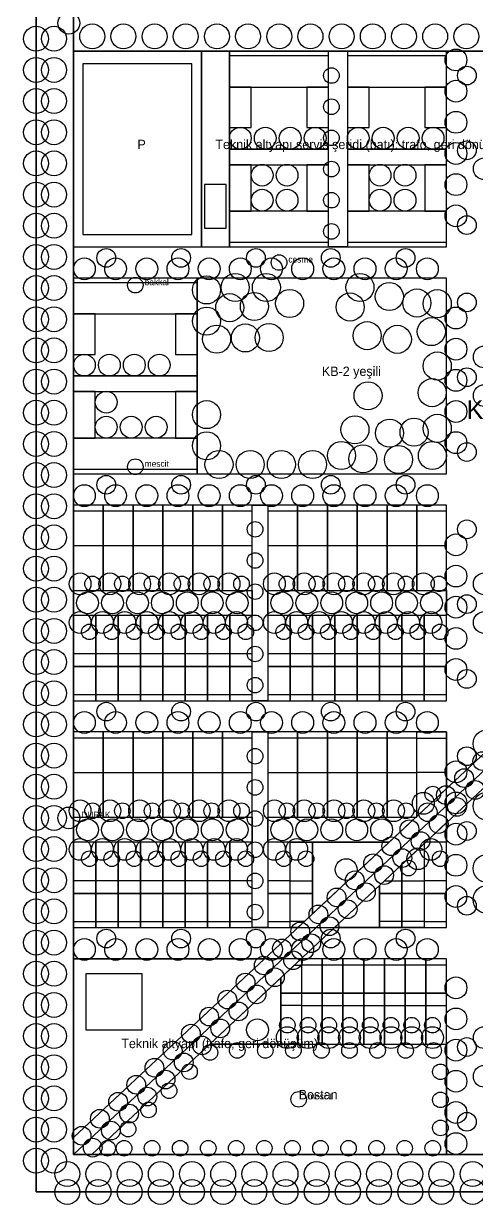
# Model space of a CAD drawing. Header units: metres. Extents: x -4 to 860, y -4 to 754.
# Drawn here: x -4 to 141.2, y -4 to 374.9 of the extents above; entities that cross this region are included whole.
import ezdxf

# ---------------------------------------------------------------- set-up
doc = ezdxf.new("R2010")
doc.units = ezdxf.units.M
for name, color, linetype in [('ADA_ORTAK', 82, 'Continuous'), ('AGAC', 94, 'Continuous'), ('BINA_T1', 34, 'Continuous'), ('BINA_T2', 24, 'Continuous'), ('BINA_T3', 14, 'Continuous'), ('CEP_YESIL', 63, 'Continuous'), ('DONATI_ARSA', 150, 'Continuous'), ('DONATI_BINA', 5, 'Continuous'), ('KOMSULUK_BIRIMI', 6, 'Continuous'), ('KOSE_EVI', 1, 'Continuous'), ('METIN', 7, 'Continuous'), ('PARSEL_T1', 32, 'Continuous'), ('PARSEL_T2', 32, 'Continuous'), ('PARSEL_T3', 32, 'Continuous'), ('SEMBOL', 1, 'Continuous'), ('SINIR', 7, 'Continuous'), ('T1_GENISLEME', 34, 'Continuous'), ('TEKNIK', 9, 'Continuous'), ('YESIL', 3, 'Continuous'), ('YOL_S1_CADDE', 8, 'Continuous'), ('YOL_S2', 9, 'Continuous'), ('YOL_S3_YAYA', 30, 'Continuous'), ('YOL_TOPLAYICI', 8, 'Continuous')]:
    doc.layers.add(name, color=color, linetype=linetype)

msp = doc.modelspace()

# ---------------------------------------------------------------- linework, layer by layer
at = {"layer": 'ADA_ORTAK'}
for points in [[(12, 185), (12, 193), (69.33, 193), (69.33, 185)], [(74.33, 185), (74.33, 193), (131.67, 193), (131.67, 185)], [(12, 112.2), (12, 120.2), (69.33, 120.2), (69.33, 112.2)], [(74.33, 112.2), (74.33, 120.2), (121.8, 120.2), (113.25, 112.2)], [(131.67, 112.2), (124.96, 112.2), (131.67, 118.48)]]:
    msp.add_lwpolyline(points, close=True, dxfattribs=at)
at = {"layer": 'AGAC'}
for centre, radius in [((0, 370), 4), ((5.75, 370), 4), ((18, 370.75), 4), ((28, 370.75), 4), ((38, 370.75), 4), ((48, 370.75), 4), ((58, 370.75), 4), ((68, 370.75), 4), ((78, 370.75), 4), ((88, 370.75), 4), ((98, 370.75), 4), ((108, 370.75), 4), ((118, 370.75), 4), ((128, 370.75), 4), ((138, 370.75), 4), ((0, 360), 4), ((5.75, 360), 4), ((134.67, 363.2), 3.5), ((94.73, 358.2), 2.5), ((138.17, 358.2), 3), ((134.67, 353.2), 3.5), ((0, 350), 4), ((5.75, 350), 4), ((94.73, 348.2), 2.5), ((134.67, 343.2), 3.5), ((0, 340), 4), ((5.75, 340), 4), ((65.5, 338.1), 3.5), ((73.5, 338.1), 3.5), ((81.5, 338.1), 3.5), ((89.5, 338.1), 3.5), ((103.33, 338.1), 3.5), ((111.33, 338.1), 3.5), ((119.33, 338.1), 3.5), ((127.33, 338.1), 3.5), ((94.73, 338.2), 2.5), ((138.17, 334.2), 3), ((0, 330), 4), ((5.75, 330), 4), ((134.67, 333.2), 3.5), ((72.5, 326.2), 3.5), ((80.5, 326.2), 3.5), ((94.73, 328.2), 2.5), ((110.33, 326.2), 3.5), ((118.33, 326.2), 3.5), ((143.77, 328.3), 3.5), ((134.67, 323.2), 3.5), ((0, 320), 4), ((5.75, 320), 4), ((72.5, 318.2), 3.5), ((80.5, 318.2), 3.5), ((94.73, 318.2), 2.5), ((110.33, 318.2), 3.5), ((118.33, 318.2), 3.5), ((134.67, 313.2), 3.5), ((0, 310), 4), ((5.75, 310), 4), ((94.73, 308.2), 2.5), ((138.17, 310.2), 3), ((0, 300), 4), ((5.75, 300), 4), ((15.5, 296.2), 3.5), ((22.5, 299.7), 3), ((25.5, 296.2), 3.5), ((35.5, 296.2), 3.5), ((45.5, 296.2), 3.5), ((46.5, 299.7), 3), ((55.5, 296.2), 3.5), ((65.5, 296.2), 3.5), ((70.5, 299.7), 3), ((75.5, 296.2), 3.5), ((85.5, 296.2), 3.5), ((94.5, 299.7), 3), ((95.5, 296.2), 3.5), ((105.5, 296.2), 3.5), ((115.5, 296.2), 3.5), ((118.5, 299.7), 3), ((125.5, 296.2), 3.5), ((0, 290), 4), ((5.75, 290), 4), ((54.67, 289.4), 4.5), ((63.87, 290.2), 4.5), ((73.87, 290.2), 4.5), ((103.87, 290.2), 4.5), ((113.3, 287.3), 4.5), ((62.1, 283.72), 4.5), ((70.02, 284.12), 4.5), ((81.32, 285.06), 4.5), ((100.71, 283.93), 4.5), ((122.14, 285.22), 4.5), ((128.67, 285), 4.5), ((138.17, 285.4), 3), ((0, 280), 4), ((5.75, 280), 4), ((54.67, 279.4), 4.5), ((126.76, 276.03), 4.5), ((134.67, 280.4), 3.5), ((57.9, 273.64), 4.5), ((67.13, 274), 4.5), ((74.75, 274.12), 4.5), ((106.19, 274.74), 4.5), ((115.86, 273.56), 4.5), ((0, 270), 4), ((5.75, 270), 4), ((134.67, 270.4), 3.5), ((128.67, 265), 4.5), ((143.77, 267.9), 3.5), ((15.5, 265.3), 3.5), ((23.5, 265.3), 3.5), ((31.5, 265.3), 3.5), ((39.5, 265.3), 3.5), ((0, 260), 4), ((5.75, 260), 4), ((134.67, 260.4), 3.5), ((138.17, 261.4), 3), ((106.47, 255.46), 4.5), ((127.03, 256.45), 4.5), ((143.77, 255.5), 3.5), ((0, 250), 4), ((5.75, 250), 4), ((22.5, 253.4), 3.5), ((54.67, 249.4), 4.5), ((134.67, 250.4), 3.5), ((22.5, 245.4), 3.5), ((30.5, 245.4), 3.5), ((38.5, 245.4), 3.5), ((102.27, 244.55), 4.5), ((113.36, 243.46), 4.5), ((121.23, 243.76), 4.5), ((128.67, 245), 4.5), ((0, 240), 4), ((5.75, 240), 4), ((54.67, 239.4), 4.5), ((134.67, 240.4), 3.5), ((97.94, 236.28), 4.5), ((104.81, 235.19), 4.5), ((116.23, 234.98), 4.5), ((127.1, 236.26), 4.5), ((138.17, 237.4), 3), ((58.67, 233.4), 4.5), ((68.67, 233.4), 4.5), ((78.67, 233.4), 4.5), ((88.67, 233.4), 4.5), ((0, 230), 4), ((5.75, 230), 4), ((22.5, 226.9), 3), ((46.5, 226.9), 3), ((70.5, 226.9), 3), ((94.5, 226.9), 3), ((118.5, 226.9), 3), ((0, 220), 4), ((5.75, 220), 4), ((15.5, 223.4), 3.5), ((25.5, 223.4), 3.5), ((35.5, 223.4), 3.5), ((45.5, 223.4), 3.5), ((55.5, 223.4), 3.5), ((65.5, 223.4), 3.5), ((75.5, 223.4), 3.5), ((85.5, 223.4), 3.5), ((95.5, 223.4), 3.5), ((105.5, 223.4), 3.5), ((115.5, 223.4), 3.5), ((125.5, 223.4), 3.5), ((0, 210), 4), ((5.75, 210), 4), ((70.23, 212.6), 2.5), ((138.17, 212.6), 3), ((134.67, 207.6), 3.5), ((70.23, 202.6), 2.5), ((0, 200), 4), ((5.75, 200), 4), ((134.67, 197.6), 3.5), ((14.1, 195.1), 3.5), ((18.1, 195.1), 2.5), ((23.66, 195.1), 3.5), ((27.66, 195.1), 2.5), ((33.21, 195.1), 3.5), ((37.21, 195.1), 2.5), ((42.77, 195.1), 3.5), ((46.77, 195.1), 2.5), ((52.32, 195.1), 3.5), ((56.32, 195.1), 2.5), ((61.88, 195.1), 3.5), ((65.88, 195.1), 2.5), ((76.43, 195.1), 3.5), ((80.43, 195.1), 2.5), ((85.99, 195.1), 3.5), ((89.99, 195.1), 2.5), ((95.54, 195.1), 3.5), ((99.54, 195.1), 2.5), ((105.1, 195.1), 3.5), ((109.1, 195.1), 2.5), ((114.66, 195.1), 3.5), ((118.66, 195.1), 2.5), ((124.21, 195.1), 3.5), ((129.21, 195.1), 2.5), ((143.77, 195.1), 3.5), ((0, 190), 4), ((5.75, 190), 4), ((70.23, 192.6), 2.5), ((16.5, 189), 3.5), ((24.5, 189), 3.5), ((32.5, 189), 3.5), ((40.5, 189), 3.5), ((48.5, 189), 3.5), ((56.5, 189), 3.5), ((64.5, 189), 3.5), ((78.83, 189), 3.5), ((86.83, 189), 3.5), ((94.83, 189), 3.5), ((102.83, 189), 3.5), ((110.83, 189), 3.5), ((118.83, 189), 3.5), ((126.83, 189), 3.5), ((134.67, 187.6), 3.5), ((138.17, 188.6), 3), ((14.1, 182.7), 3.5), ((21.27, 182.7), 3.5), ((28.43, 182.7), 3.5), ((35.6, 182.7), 3.5), ((42.77, 182.7), 3.5), ((49.93, 182.7), 3.5), ((57.1, 182.7), 3.5), ((64.27, 182.7), 3.5), ((76.43, 182.7), 3.5), ((83.6, 182.7), 3.5), ((90.77, 182.7), 3.5), ((97.93, 182.7), 3.5), ((105.1, 182.7), 3.5), ((112.27, 182.7), 3.5), ((119.43, 182.7), 3.5), ((126.6, 182.7), 3.5), ((143.77, 182.7), 3.5), ((0, 180), 4), ((5.75, 180), 4), ((17.1, 179.7), 2.5), ((24.27, 179.7), 2.5), ((31.43, 179.7), 2.5), ((38.6, 179.7), 2.5), ((45.77, 179.7), 2.5), ((52.93, 179.7), 2.5), ((60.1, 179.7), 2.5), ((67.27, 179.7), 2.5), ((70.23, 182.6), 2.5), ((79.43, 179.7), 2.5), ((86.6, 179.7), 2.5), ((93.77, 179.7), 2.5), ((100.93, 179.7), 2.5), ((108.1, 179.7), 2.5), ((115.27, 179.7), 2.5), ((122.43, 179.7), 2.5), ((129.6, 179.7), 2.5), ((134.67, 177.6), 3.5), ((70.23, 172.6), 2.5), ((0, 170), 4), ((5.75, 170), 4), ((134.67, 167.6), 3.5), ((138.17, 164.6), 3), ((0, 160), 4), ((5.75, 160), 4), ((70.23, 162.6), 2.5), ((22.5, 154.1), 3), ((46.5, 154.1), 3), ((70.5, 154.1), 3), ((94.5, 154.1), 3), ((118.5, 154.1), 3), ((0, 150), 4), ((5.75, 150), 4), ((15.5, 150.6), 3.5), ((25.5, 150.6), 3.5), ((35.5, 150.6), 3.5), ((45.5, 150.6), 3.5), ((55.5, 150.6), 3.5), ((65.5, 150.6), 3.5), ((75.5, 150.6), 3.5), ((85.5, 150.6), 3.5), ((95.5, 150.6), 3.5), ((105.5, 150.6), 3.5), ((115.5, 150.6), 3.5), ((125.5, 150.6), 3.5), ((144.67, 143.8), 4.5), ((0, 140), 4), ((5.75, 140), 4), ((70.23, 139.8), 2.5), ((138.17, 139.8), 3), ((143.13, 138.24), 3), ((134.67, 134.8), 3.5), ((0, 130), 4), ((5.75, 130), 4), ((137.29, 132.77), 3), ((70.23, 129.8), 2.5), ((127.21, 127.68), 2.5), ((131.44, 127.31), 3), ((140.84, 128.98), 3), ((14.1, 122.3), 3.5), ((23.66, 122.3), 3.5), ((33.21, 122.3), 3.5), ((42.77, 122.3), 3.5), ((52.32, 122.3), 3.5), ((61.88, 122.3), 3.5), ((76.43, 122.3), 3.5), ((85.99, 122.3), 3.5), ((95.54, 122.3), 3.5), ((105.1, 122.3), 3.5), ((114.66, 122.3), 3.5), ((124.21, 124.68), 3.5), ((134.67, 124.8), 3.5), ((135, 123.51), 3), ((144.67, 123.8), 4.5), ((0, 120), 4), ((5.75, 120), 4), ((18.1, 122.3), 2.5), ((27.66, 122.3), 2.5), ((37.21, 122.3), 2.5), ((46.77, 122.3), 2.5), ((56.32, 122.3), 2.5), ((65.88, 122.3), 2.5), ((70.23, 119.8), 2.5), ((80.43, 122.3), 2.5), ((89.99, 122.3), 2.5), ((99.54, 122.3), 2.5), ((109.1, 122.3), 2.5), ((118.66, 122.3), 2.5), ((125.6, 121.84), 3), ((16.5, 116.2), 3.5), ((24.5, 116.2), 3.5), ((32.5, 116.2), 3.5), ((40.5, 116.2), 3.5), ((48.5, 116.2), 3.5), ((56.5, 116.2), 3.5), ((64.5, 116.2), 3.5), ((78.83, 116.2), 3.5), ((86.83, 116.2), 3.5), ((94.83, 116.2), 3.5), ((102.83, 116.2), 3.5), ((110.83, 116.2), 3.5), ((119.76, 116.38), 3), ((129.15, 118.05), 3), ((134.67, 114.8), 3.5), ((138.17, 115.8), 3), ((0, 110), 4), ((5.75, 110), 4), ((113.92, 110.91), 3), ((123.31, 112.58), 3), ((14.1, 109.9), 3.5), ((21.27, 109.9), 3.5), ((28.43, 109.9), 3.5), ((35.6, 109.9), 3.5), ((42.77, 109.9), 3.5), ((49.93, 109.9), 3.5), ((57.1, 109.9), 3.5), ((64.27, 109.9), 3.5), ((70.23, 109.8), 2.5), ((76.43, 109.9), 3.5), ((83.6, 109.9), 3.5), ((117.47, 107.11), 3), ((122.43, 106.9), 3.5), ((126.6, 109.9), 3.5), ((17.1, 106.9), 2.5), ((24.27, 106.9), 2.5), ((31.43, 106.9), 2.5), ((38.6, 106.9), 2.5), ((45.77, 106.9), 2.5), ((52.93, 106.9), 2.5), ((60.1, 106.9), 2.5), ((67.27, 106.9), 2.5), ((79.43, 106.9), 2.5), ((86.6, 106.9), 2.5), ((99.47, 103.42), 3.5), ((108.08, 105.45), 3), ((119.43, 103.9), 2.5), ((129.6, 106.9), 2.5), ((134.67, 104.8), 3.5), ((144.67, 103.8), 4.5), ((0, 100), 4), ((5.75, 100), 4), ((70.23, 99.8), 2.5), ((102.23, 99.98), 3), ((111.63, 101.65), 3), ((105.79, 96.18), 3), ((96.39, 94.51), 3), ((134.67, 94.8), 3.5), ((138.17, 91.8), 3), ((144.67, 93.8), 4.5), ((0, 90), 4), ((5.75, 90), 4), ((70.23, 89.8), 2.5), ((90.55, 89.05), 3), ((99.94, 90.72), 3), ((94.1, 85.25), 3), ((0, 80), 4), ((5.75, 80), 4), ((22.5, 81.3), 3), ((46.5, 81.3), 3), ((70.5, 81.3), 3), ((84.71, 83.58), 3), ((94.5, 81.3), 3), ((118.5, 81.3), 3), ((15.5, 77.8), 3.5), ((25.5, 77.8), 3.5), ((35.5, 77.8), 3.5), ((45.5, 77.8), 3.5), ((55.5, 77.8), 3.5), ((65.5, 77.8), 3.5), ((75.5, 77.8), 3.5), ((78.87, 78.12), 3), ((85.5, 77.8), 3.5), ((88.26, 79.79), 3), ((95.5, 77.8), 3.5), ((105.5, 77.8), 3.5), ((115.5, 77.8), 3.5), ((125.5, 77.8), 3.5), ((82.42, 74.32), 3), ((0, 70), 4), ((5.75, 70), 4), ((73.02, 72.65), 3), ((67.18, 67.19), 3), ((76.58, 68.86), 3), ((134.67, 65.5), 3.5), ((61.34, 61.72), 3), ((70.74, 63.39), 3), ((0, 60), 4), ((5.75, 60), 4), ((64.89, 57.92), 3), ((55.5, 56.26), 3), ((134.67, 55.5), 3.5), ((0, 50), 4), ((5.75, 50), 4), ((49.66, 50.79), 3), ((59.05, 52.46), 3), ((70.99, 52), 3.5), ((80.58, 53.5), 2.5), ((87.23, 53.5), 2.5), ((93.88, 53.5), 2.5), ((100.53, 53.5), 2.5), ((107.17, 53.5), 2.5), ((113.82, 53.5), 2.5), ((120.47, 53.5), 2.5), ((127.12, 53.5), 2.5), ((53.21, 46.99), 3), ((80.58, 49.5), 3.5), ((87.23, 49.5), 3.5), ((93.88, 49.5), 3.5), ((100.53, 49.5), 3.5), ((107.17, 49.5), 3.5), ((113.82, 49.5), 3.5), ((120.47, 49.5), 3.5), ((127.12, 49.5), 3.5), ((138.17, 46.5), 3), ((143.77, 49.5), 3.5), ((43.81, 45.33), 3), ((55.78, 44.74), 2.5), ((64.52, 45.4), 2.5), ((73.52, 45.4), 2.5), ((82.52, 45.4), 2.5), ((91.52, 45.4), 2.5), ((100.52, 45.4), 2.5), ((109.52, 45.4), 2.5), ((118.52, 45.4), 2.5), ((127.52, 45.4), 2.5), ((134.67, 45.5), 3.5), ((0, 40), 4), ((5.75, 40), 4), ((37.97, 39.86), 3), ((47.37, 41.53), 3), ((41.53, 36.06), 3), ((49.21, 38.59), 2.5), ((129.67, 38.54), 2.5), ((134.67, 35.5), 3.5), ((143.77, 37.1), 3.5), ((32.13, 34.39), 3), ((42.64, 32.45), 2.5), ((0, 30), 4), ((5.75, 30), 4), ((26.29, 28.93), 3), ((35.68, 30.6), 3), ((129.67, 29.54), 2.5), ((29.84, 25.13), 3), ((36.06, 26.3), 2.5), ((134.67, 25.5), 3.5), ((0, 20), 4), ((5.75, 20), 4), ((20.45, 23.46), 3), ((129.67, 20.54), 2.5), ((138.17, 22.5), 3), ((14.61, 18), 3), ((24, 19.67), 3), ((29.49, 20.15), 2.5), ((134.67, 15.5), 3.5), ((18.16, 14.2), 3), ((22.92, 14), 2.5), ((28.21, 14), 2.5), ((37.21, 14), 2.5), ((46.21, 14), 2.5), ((55.21, 14), 2.5), ((64.21, 14), 2.5), ((73.21, 14), 2.5), ((82.21, 14), 2.5), ((91.21, 14), 2.5), ((100.21, 14), 2.5), ((109.21, 14), 2.5), ((118.21, 14), 2.5), ((127.21, 14), 2.5), ((0, 10), 4), ((5.75, 10), 4), ((10, 5.75), 4), ((20, 5.75), 4), ((30, 5.75), 4), ((40, 5.75), 4), ((50, 5.75), 4), ((60, 5.75), 4), ((70, 5.75), 4), ((80, 5.75), 4), ((90, 5.75), 4), ((100, 5.75), 4), ((110, 5.75), 4), ((120, 5.75), 4), ((130, 5.75), 4), ((140, 5.75), 4), ((10, 0), 4), ((20, 0), 4), ((30, 0), 4), ((40, 0), 4), ((50, 0), 4), ((60, 0), 4), ((70, 0), 4), ((80, 0), 4), ((90, 0), 4), ((100, 0), 4), ((110, 0), 4), ((120, 0), 4), ((130, 0), 4), ((140, 0), 4)]:
    msp.add_circle(centre, radius, dxfattribs=at)
at = {"layer": 'BINA_T1'}
for points in [[(19.17, 159.6), (19.17, 168.6), (12, 168.6), (12, 159.6)], [(26.33, 159.6), (26.33, 168.6), (19.17, 168.6), (19.17, 159.6)], [(33.5, 159.6), (33.5, 168.6), (26.33, 168.6), (26.33, 159.6)], [(40.67, 159.6), (40.67, 168.6), (33.5, 168.6), (33.5, 159.6)], [(47.83, 159.6), (47.83, 168.6), (40.67, 168.6), (40.67, 159.6)], [(55, 159.6), (55, 168.6), (47.83, 168.6), (47.83, 159.6)], [(62.17, 159.6), (62.17, 168.6), (55, 168.6), (55, 159.6)], [(69.33, 159.6), (69.33, 168.6), (62.17, 168.6), (62.17, 159.6)], [(81.5, 159.6), (81.5, 168.6), (74.33, 168.6), (74.33, 159.6)], [(88.67, 159.6), (88.67, 168.6), (81.5, 168.6), (81.5, 159.6)], [(95.83, 159.6), (95.83, 168.6), (88.67, 168.6), (88.67, 159.6)], [(103, 159.6), (103, 168.6), (95.83, 168.6), (95.83, 159.6)], [(110.17, 159.6), (110.17, 168.6), (103, 168.6), (103, 159.6)], [(117.33, 159.6), (117.33, 168.6), (110.17, 168.6), (110.17, 159.6)], [(124.5, 159.6), (124.5, 168.6), (117.33, 168.6), (117.33, 159.6)], [(131.67, 159.6), (131.67, 168.6), (124.5, 168.6), (124.5, 159.6)], [(19.17, 86.8), (19.17, 95.8), (12, 95.8), (12, 86.8)], [(26.33, 86.8), (26.33, 95.8), (19.17, 95.8), (19.17, 86.8)], [(33.5, 86.8), (33.5, 95.8), (26.33, 95.8), (26.33, 86.8)], [(40.67, 86.8), (40.67, 95.8), (33.5, 95.8), (33.5, 86.8)], [(47.83, 86.8), (47.83, 95.8), (40.67, 95.8), (40.67, 86.8)], [(55, 86.8), (55, 95.8), (47.83, 95.8), (47.83, 86.8)], [(62.17, 86.8), (62.17, 95.8), (55, 95.8), (55, 86.8)], [(69.33, 86.8), (69.33, 95.8), (62.17, 95.8), (62.17, 86.8)], [(81.5, 86.8), (81.5, 95.8), (74.33, 95.8), (74.33, 86.8)], [(81.5, 86.8), (81.5, 95.8), (88.67, 95.8), (88.67, 89.2), (86.1, 86.8)], [(110.17, 86.8), (110.17, 95.8), (117.33, 95.8), (117.33, 86.8)], [(117.33, 86.8), (117.33, 95.8), (124.5, 95.8), (124.5, 86.8)], [(131.67, 86.8), (131.67, 95.8), (124.5, 95.8), (124.5, 86.8)], [(85.13, 72.8), (85.13, 63.8), (78.48, 63.8), (78.48, 68.72), (82.84, 72.8)], [(91.78, 63.8), (91.78, 72.8), (85.13, 72.8), (85.13, 63.8)], [(98.43, 63.8), (98.43, 72.8), (91.78, 72.8), (91.78, 63.8)], [(105.07, 63.8), (105.07, 72.8), (98.43, 72.8), (98.43, 63.8)], [(111.72, 63.8), (111.72, 72.8), (105.07, 72.8), (105.07, 63.8)], [(118.37, 63.8), (118.37, 72.8), (111.72, 72.8), (111.72, 63.8)], [(125.02, 63.8), (125.02, 72.8), (118.37, 72.8), (118.37, 63.8)], [(131.67, 63.8), (131.67, 72.8), (125.02, 72.8), (125.02, 63.8)]]:
    msp.add_lwpolyline(points, close=True, dxfattribs=at)
at = {"layer": 'BINA_T2'}
for points in [[(21.56, 207.4), (21.56, 218.4), (12, 218.4), (12, 207.4)], [(31.11, 207.4), (31.11, 218.4), (21.56, 218.4), (21.56, 207.4)], [(40.67, 207.4), (40.67, 218.4), (31.11, 218.4), (31.11, 207.4)], [(50.22, 207.4), (50.22, 218.4), (40.67, 218.4), (40.67, 207.4)], [(59.78, 207.4), (59.78, 218.4), (50.22, 218.4), (50.22, 207.4)], [(69.33, 207.4), (69.33, 218.4), (59.78, 218.4), (59.78, 207.4)], [(83.89, 207.4), (83.89, 218.4), (74.33, 218.4), (74.33, 207.4)], [(93.44, 207.4), (93.44, 218.4), (83.89, 218.4), (83.89, 207.4)], [(103, 207.4), (103, 218.4), (93.44, 218.4), (93.44, 207.4)], [(112.56, 207.4), (112.56, 218.4), (103, 218.4), (103, 207.4)], [(122.11, 207.4), (122.11, 218.4), (112.56, 218.4), (112.56, 207.4)], [(131.67, 207.4), (131.67, 218.4), (122.11, 218.4), (122.11, 207.4)], [(21.56, 134.6), (21.56, 145.6), (12, 145.6), (12, 134.6)], [(31.11, 134.6), (31.11, 145.6), (21.56, 145.6), (21.56, 134.6)], [(40.67, 134.6), (40.67, 145.6), (31.11, 145.6), (31.11, 134.6)], [(50.22, 134.6), (50.22, 145.6), (40.67, 145.6), (40.67, 134.6)], [(59.78, 134.6), (59.78, 145.6), (50.22, 145.6), (50.22, 134.6)], [(69.33, 134.6), (69.33, 145.6), (59.78, 145.6), (59.78, 134.6)], [(83.89, 134.6), (83.89, 145.6), (74.33, 145.6), (74.33, 134.6)], [(93.44, 134.6), (93.44, 145.6), (83.89, 145.6), (83.89, 134.6)], [(103, 134.6), (103, 145.6), (93.44, 145.6), (93.44, 134.6)], [(112.56, 134.6), (112.56, 145.6), (103, 145.6), (103, 134.6)], [(122.11, 134.6), (122.11, 145.6), (112.56, 145.6), (112.56, 134.6)], [(122.11, 134.6), (122.11, 145.6), (131.67, 145.6), (131.67, 134.6)]]:
    msp.add_lwpolyline(points, close=True, dxfattribs=at)
at = {"layer": 'BINA_T3'}
for points in [[(93.83, 354.5), (93.83, 364.5), (62, 364.5), (62, 354.5)], [(131.67, 354.5), (131.67, 364.5), (99.83, 364.5), (99.83, 354.5)], [(69, 341.5), (69, 354.5), (62, 354.5), (62, 341.5)], [(93.83, 341.5), (93.83, 354.5), (86.83, 354.5), (86.83, 341.5)], [(106.83, 341.5), (106.83, 354.5), (99.83, 354.5), (99.83, 341.5)], [(131.67, 341.5), (131.67, 354.5), (124.67, 354.5), (124.67, 341.5)], [(93.83, 329.6), (93.83, 334.6), (62, 334.6), (62, 329.6)], [(131.67, 329.6), (131.67, 334.6), (99.83, 334.6), (99.83, 329.6)], [(69, 314.7), (69, 329.6), (62, 329.6), (62, 314.7)], [(93.83, 314.7), (93.83, 329.6), (86.83, 329.6), (86.83, 314.7)], [(106.83, 314.7), (106.83, 329.6), (99.83, 329.6), (99.83, 314.7)], [(131.67, 314.7), (131.67, 329.6), (124.67, 329.6), (124.67, 314.7)], [(93.83, 304.7), (93.83, 314.7), (62, 314.7), (62, 304.7)], [(131.67, 304.7), (131.67, 314.7), (99.83, 314.7), (99.83, 304.7)], [(51.67, 281.7), (51.67, 291.7), (12, 291.7), (12, 281.7)], [(19, 268.7), (19, 281.7), (12, 281.7), (12, 268.7)], [(51.67, 268.7), (51.67, 281.7), (44.67, 281.7), (44.67, 268.7)], [(51.67, 256.8), (51.67, 261.8), (12, 261.8), (12, 256.8)], [(19, 241.9), (19, 256.8), (12, 256.8), (12, 241.9)], [(51.67, 241.9), (51.67, 256.8), (44.67, 256.8), (44.67, 241.9)], [(51.67, 231.9), (51.67, 241.9), (12, 241.9), (12, 231.9)]]:
    msp.add_lwpolyline(points, close=True, dxfattribs=at)
at = {"layer": 'CEP_YESIL'}
for points in [[(113.25, 112.2), (88.67, 89.2), (88.67, 112.2)], [(95.67, 84.8), (110.17, 98.36), (110.17, 84.8)], [(55.69, 47.4), (78.48, 68.72), (78.48, 47.4)]]:
    msp.add_lwpolyline(points, close=True, dxfattribs=at)
at = {"layer": 'DONATI_ARSA'}
msp.add_lwpolyline([(53, 303.2), (53, 366), (12, 366), (12, 303.2)], close=True, dxfattribs=at)
at = {"layer": 'DONATI_BINA'}
for points in [[(50, 307.2), (50, 362), (15, 362), (15, 307.2)], [(61, 309.2), (61, 323.2), (54, 323.2), (54, 309.2)], [(34, 52), (34, 70), (16, 70), (16, 52)]]:
    msp.add_lwpolyline(points, close=True, dxfattribs=at)
at = {"layer": 'KOMSULUK_BIRIMI'}
for points in [[(12, 12), (390.38, 366), (391, 366), (391, 12)], [(12, 12), (12, 366), (390.38, 366)]]:
    msp.add_lwpolyline(points, close=True, dxfattribs=at)
at = {"layer": 'KOSE_EVI'}
for points in [[(81.5, 86.8), (81.5, 95.8), (88.67, 95.8), (88.67, 89.2), (86.1, 86.8)], [(85.13, 72.8), (85.13, 63.8), (78.48, 63.8), (78.48, 68.72), (82.84, 72.8)]]:
    msp.add_lwpolyline(points, close=True, dxfattribs=at)
at = {"layer": 'PARSEL_T1'}
for points in [[(19.17, 157.6), (19.17, 185), (12, 185), (12, 157.6)], [(26.33, 157.6), (26.33, 185), (19.17, 185), (19.17, 157.6)], [(33.5, 157.6), (33.5, 185), (26.33, 185), (26.33, 157.6)], [(40.67, 157.6), (40.67, 185), (33.5, 185), (33.5, 157.6)], [(47.83, 157.6), (47.83, 185), (40.67, 185), (40.67, 157.6)], [(55, 157.6), (55, 185), (47.83, 185), (47.83, 157.6)], [(62.17, 157.6), (62.17, 185), (55, 185), (55, 157.6)], [(69.33, 157.6), (69.33, 185), (62.17, 185), (62.17, 157.6)], [(81.5, 157.6), (81.5, 185), (74.33, 185), (74.33, 157.6)], [(88.67, 157.6), (88.67, 185), (81.5, 185), (81.5, 157.6)], [(95.83, 157.6), (95.83, 185), (88.67, 185), (88.67, 157.6)], [(103, 157.6), (103, 185), (95.83, 185), (95.83, 157.6)], [(110.17, 157.6), (110.17, 185), (103, 185), (103, 157.6)], [(117.33, 157.6), (117.33, 185), (110.17, 185), (110.17, 157.6)], [(124.5, 157.6), (124.5, 185), (117.33, 185), (117.33, 157.6)], [(131.67, 157.6), (131.67, 185), (124.5, 185), (124.5, 157.6)], [(19.17, 84.8), (19.17, 112.2), (12, 112.2), (12, 84.8)], [(26.33, 84.8), (26.33, 112.2), (19.17, 112.2), (19.17, 84.8)], [(33.5, 84.8), (33.5, 112.2), (26.33, 112.2), (26.33, 84.8)], [(40.67, 84.8), (40.67, 112.2), (33.5, 112.2), (33.5, 84.8)], [(47.83, 84.8), (47.83, 112.2), (40.67, 112.2), (40.67, 84.8)], [(55, 84.8), (55, 112.2), (47.83, 112.2), (47.83, 84.8)], [(62.17, 84.8), (62.17, 112.2), (55, 112.2), (55, 84.8)], [(69.33, 84.8), (69.33, 112.2), (62.17, 112.2), (62.17, 84.8)], [(81.5, 84.8), (81.5, 112.2), (74.33, 112.2), (74.33, 84.8)], [(81.5, 84.8), (81.5, 112.2), (88.67, 112.2), (88.67, 89.2), (83.96, 84.8)], [(124.5, 84.8), (117.33, 84.8), (117.33, 105.07), (124.5, 111.77)], [(131.67, 84.8), (131.67, 112.2), (124.5, 112.2), (124.5, 84.8)], [(117.33, 84.8), (110.17, 84.8), (110.17, 98.36), (117.33, 105.07)], [(85.13, 74.8), (85.13, 47.4), (78.48, 47.4), (78.48, 68.72), (84.98, 74.8)], [(91.78, 47.4), (91.78, 74.8), (85.13, 74.8), (85.13, 47.4)], [(98.43, 47.4), (98.43, 74.8), (91.78, 74.8), (91.78, 47.4)], [(105.07, 47.4), (105.07, 74.8), (98.43, 74.8), (98.43, 47.4)], [(111.72, 47.4), (111.72, 74.8), (105.07, 74.8), (105.07, 47.4)], [(118.37, 47.4), (118.37, 74.8), (111.72, 74.8), (111.72, 47.4)], [(125.02, 47.4), (125.02, 74.8), (118.37, 74.8), (118.37, 47.4)], [(131.67, 47.4), (131.67, 74.8), (125.02, 74.8), (125.02, 47.4)]]:
    msp.add_lwpolyline(points, close=True, dxfattribs=at)
at = {"layer": 'PARSEL_T2'}
for points in [[(21.56, 193), (21.56, 220.4), (12, 220.4), (12, 193)], [(31.11, 193), (31.11, 220.4), (21.56, 220.4), (21.56, 193)], [(40.67, 193), (40.67, 220.4), (31.11, 220.4), (31.11, 193)], [(50.22, 193), (50.22, 220.4), (40.67, 220.4), (40.67, 193)], [(59.78, 193), (59.78, 220.4), (50.22, 220.4), (50.22, 193)], [(69.33, 193), (69.33, 220.4), (59.78, 220.4), (59.78, 193)], [(83.89, 193), (83.89, 220.4), (74.33, 220.4), (74.33, 193)], [(93.44, 193), (93.44, 220.4), (83.89, 220.4), (83.89, 193)], [(103, 193), (103, 220.4), (93.44, 220.4), (93.44, 193)], [(112.56, 193), (112.56, 220.4), (103, 220.4), (103, 193)], [(122.11, 193), (122.11, 220.4), (112.56, 220.4), (112.56, 193)], [(131.67, 193), (131.67, 220.4), (122.11, 220.4), (122.11, 193)], [(21.56, 120.2), (21.56, 147.6), (12, 147.6), (12, 120.2)], [(31.11, 120.2), (31.11, 147.6), (21.56, 147.6), (21.56, 120.2)], [(40.67, 120.2), (40.67, 147.6), (31.11, 147.6), (31.11, 120.2)], [(50.22, 120.2), (50.22, 147.6), (40.67, 147.6), (40.67, 120.2)], [(59.78, 120.2), (59.78, 147.6), (50.22, 147.6), (50.22, 120.2)], [(69.33, 120.2), (69.33, 147.6), (59.78, 147.6), (59.78, 120.2)], [(83.89, 120.2), (83.89, 147.6), (74.33, 147.6), (74.33, 120.2)], [(93.44, 120.2), (93.44, 147.6), (83.89, 147.6), (83.89, 120.2)], [(103, 120.2), (103, 147.6), (93.44, 147.6), (93.44, 120.2)], [(112.56, 120.2), (112.56, 147.6), (103, 147.6), (103, 120.2)], [(122.11, 120.2), (122.11, 147.6), (112.56, 147.6), (112.56, 120.2)], [(122.11, 147.6), (131.67, 147.6), (131.67, 129.43), (122.11, 120.49)]]:
    msp.add_lwpolyline(points, close=True, dxfattribs=at)
at = {"layer": 'PARSEL_T3'}
for points in [[(93.83, 334.6), (93.83, 366), (62, 366), (62, 334.6)], [(131.67, 334.6), (131.67, 366), (99.83, 366), (99.83, 334.6)], [(93.83, 303.2), (93.83, 334.6), (62, 334.6), (62, 303.2)], [(131.67, 303.2), (131.67, 334.6), (99.83, 334.6), (99.83, 303.2)], [(51.67, 261.8), (51.67, 293.2), (12, 293.2), (12, 261.8)], [(51.67, 230.4), (51.67, 261.8), (12, 261.8), (12, 230.4)]]:
    msp.add_lwpolyline(points, close=True, dxfattribs=at)
at = {"layer": 'SEMBOL'}
for centre, radius in [((10.5, 375), 3.5), ((77.92, 298.2), 2.5), ((31.83, 290.93), 2.5), ((31.83, 232.67), 2.5), ((10.5, 120), 3.5), ((84.22, 29.7), 2.5)]:
    msp.add_circle(centre, radius, dxfattribs=at)
at = {"layer": 'SINIR'}
msp.add_lwpolyline([(800, 0), (800, 750), (0, 750), (0, 0)], close=True, dxfattribs=at)
at = {"layer": 'T1_GENISLEME'}
for points in [[(19.17, 168.6), (19.17, 172.6), (12, 172.6), (12, 168.6)], [(26.33, 168.6), (26.33, 172.6), (19.17, 172.6), (19.17, 168.6)], [(33.5, 168.6), (33.5, 172.6), (26.33, 172.6), (26.33, 168.6)], [(40.67, 168.6), (40.67, 172.6), (33.5, 172.6), (33.5, 168.6)], [(47.83, 168.6), (47.83, 172.6), (40.67, 172.6), (40.67, 168.6)], [(55, 168.6), (55, 172.6), (47.83, 172.6), (47.83, 168.6)], [(62.17, 168.6), (62.17, 172.6), (55, 172.6), (55, 168.6)], [(69.33, 168.6), (69.33, 172.6), (62.17, 172.6), (62.17, 168.6)], [(81.5, 168.6), (81.5, 172.6), (74.33, 172.6), (74.33, 168.6)], [(88.67, 168.6), (88.67, 172.6), (81.5, 172.6), (81.5, 168.6)], [(95.83, 168.6), (95.83, 172.6), (88.67, 172.6), (88.67, 168.6)], [(103, 168.6), (103, 172.6), (95.83, 172.6), (95.83, 168.6)], [(110.17, 168.6), (110.17, 172.6), (103, 172.6), (103, 168.6)], [(117.33, 168.6), (117.33, 172.6), (110.17, 172.6), (110.17, 168.6)], [(124.5, 168.6), (124.5, 172.6), (117.33, 172.6), (117.33, 168.6)], [(131.67, 168.6), (131.67, 172.6), (124.5, 172.6), (124.5, 168.6)], [(19.17, 95.8), (19.17, 99.8), (12, 99.8), (12, 95.8)], [(26.33, 95.8), (26.33, 99.8), (19.17, 99.8), (19.17, 95.8)], [(33.5, 95.8), (33.5, 99.8), (26.33, 99.8), (26.33, 95.8)], [(40.67, 95.8), (40.67, 99.8), (33.5, 99.8), (33.5, 95.8)], [(47.83, 95.8), (47.83, 99.8), (40.67, 99.8), (40.67, 95.8)], [(55, 95.8), (55, 99.8), (47.83, 99.8), (47.83, 95.8)], [(62.17, 95.8), (62.17, 99.8), (55, 99.8), (55, 95.8)], [(69.33, 95.8), (69.33, 99.8), (62.17, 99.8), (62.17, 95.8)], [(81.5, 95.8), (81.5, 99.8), (74.33, 99.8), (74.33, 95.8)], [(81.5, 95.8), (81.5, 99.8), (88.67, 99.8), (88.67, 95.8)], [(117.33, 99.8), (117.33, 95.8), (110.17, 95.8), (110.17, 98.36), (111.7, 99.8)], [(117.33, 95.8), (117.33, 99.8), (124.5, 99.8), (124.5, 95.8)], [(131.67, 95.8), (131.67, 99.8), (124.5, 99.8), (124.5, 95.8)], [(78.48, 59.8), (78.48, 63.8), (85.13, 63.8), (85.13, 59.8)], [(91.78, 59.8), (91.78, 63.8), (85.13, 63.8), (85.13, 59.8)], [(98.43, 59.8), (98.43, 63.8), (91.78, 63.8), (91.78, 59.8)], [(105.07, 59.8), (105.07, 63.8), (98.43, 63.8), (98.43, 59.8)], [(111.72, 59.8), (111.72, 63.8), (105.07, 63.8), (105.07, 59.8)], [(118.37, 59.8), (118.37, 63.8), (111.72, 63.8), (111.72, 59.8)], [(125.02, 59.8), (125.02, 63.8), (118.37, 63.8), (118.37, 59.8)], [(131.67, 59.8), (131.67, 63.8), (125.02, 63.8), (125.02, 59.8)]]:
    msp.add_lwpolyline(points, close=True, dxfattribs=at)
at = {"layer": 'TEKNIK'}
for points in [[(62, 303.2), (62, 366), (53, 366), (53, 303.2)], [(73.27, 74.8), (12, 17.48), (12, 74.8)]]:
    msp.add_lwpolyline(points, close=True, dxfattribs=at)
at = {"layer": 'YESIL'}
for points in [[(131.67, 230.4), (131.67, 293.2), (51.67, 293.2), (51.67, 230.4)], [(17.85, 12), (55.69, 47.4), (131.67, 47.4), (131.67, 12)]]:
    msp.add_lwpolyline(points, close=True, dxfattribs=at)
at = {"layer": 'YOL_S1_CADDE'}
msp.add_lwpolyline([(409, 12), (391, 12), (391, 366), (12, 366), (12, 384), (391, 384), (391, 738), (409, 738), (409, 384), (788, 384), (788, 366), (409, 366)], close=True, dxfattribs=at)
at = {"layer": 'YOL_S2'}
msp.add_lwpolyline([(141.67, 12), (131.67, 12), (131.67, 74.8), (12, 74.8), (12, 84.8), (131.67, 84.8), (131.67, 147.6), (12, 147.6), (12, 157.6), (131.67, 157.6), (131.67, 220.4), (12, 220.4), (12, 230.4), (131.67, 230.4), (131.67, 293.2), (12, 293.2), (12, 303.2), (131.67, 303.2), (131.67, 366), (141.67, 366)], dxfattribs=at)
at = {"layer": 'YOL_S3_YAYA'}
for points in [[(93.83, 303.2), (93.83, 366), (99.83, 366), (99.83, 303.2)], [(367.42, 350), (379.13, 350), (17.85, 12), (12, 12), (12, 17.48)], [(69.33, 157.6), (69.33, 220.4), (74.33, 220.4), (74.33, 157.6)], [(69.33, 84.8), (69.33, 147.6), (74.33, 147.6), (74.33, 84.8)]]:
    msp.add_lwpolyline(points, close=True, dxfattribs=at)
at = {"layer": 'YOL_TOPLAYICI'}
for points in [[(0, 0), (0, 750), (800, 750), (800, 0)], [(788, 738), (12, 738), (12, 12), (788, 12)]]:
    msp.add_lwpolyline(points, close=True, dxfattribs=at)

# ---------------------------------------------------------------- texts
at = {"layer": 'METIN'}
for s, height, p in [('P', 3, (32.5, 334.6)), ('Teknik altyapı servis şeridi (batı): trafo, geri dönüşüm, şarj', 3, (57.5, 334.6)), ('KB-2 yeşili', 3, (91.67, 261.8)), ('KB-2', 6, (138.13, 248)), ('Teknik altyapı (trafo, geri dönüşüm)', 3, (27.32, 46.14)), ('Bostan', 3, (84.22, 29.7))]:
    msp.add_text(s, height=height, dxfattribs=at).set_placement(p)
at = {"layer": 'SEMBOL'}
for s, p in [('cesme', (80.92, 298.2)), ('bakkal', (34.83, 290.93)), ('mescit', (34.83, 232.67)), ('DURAK', (14.5, 120)), ('mescit', (87.22, 29.7))]:
    msp.add_text(s, height=2, dxfattribs=at).set_placement(p)

doc.saveas('drawing.dxf')
